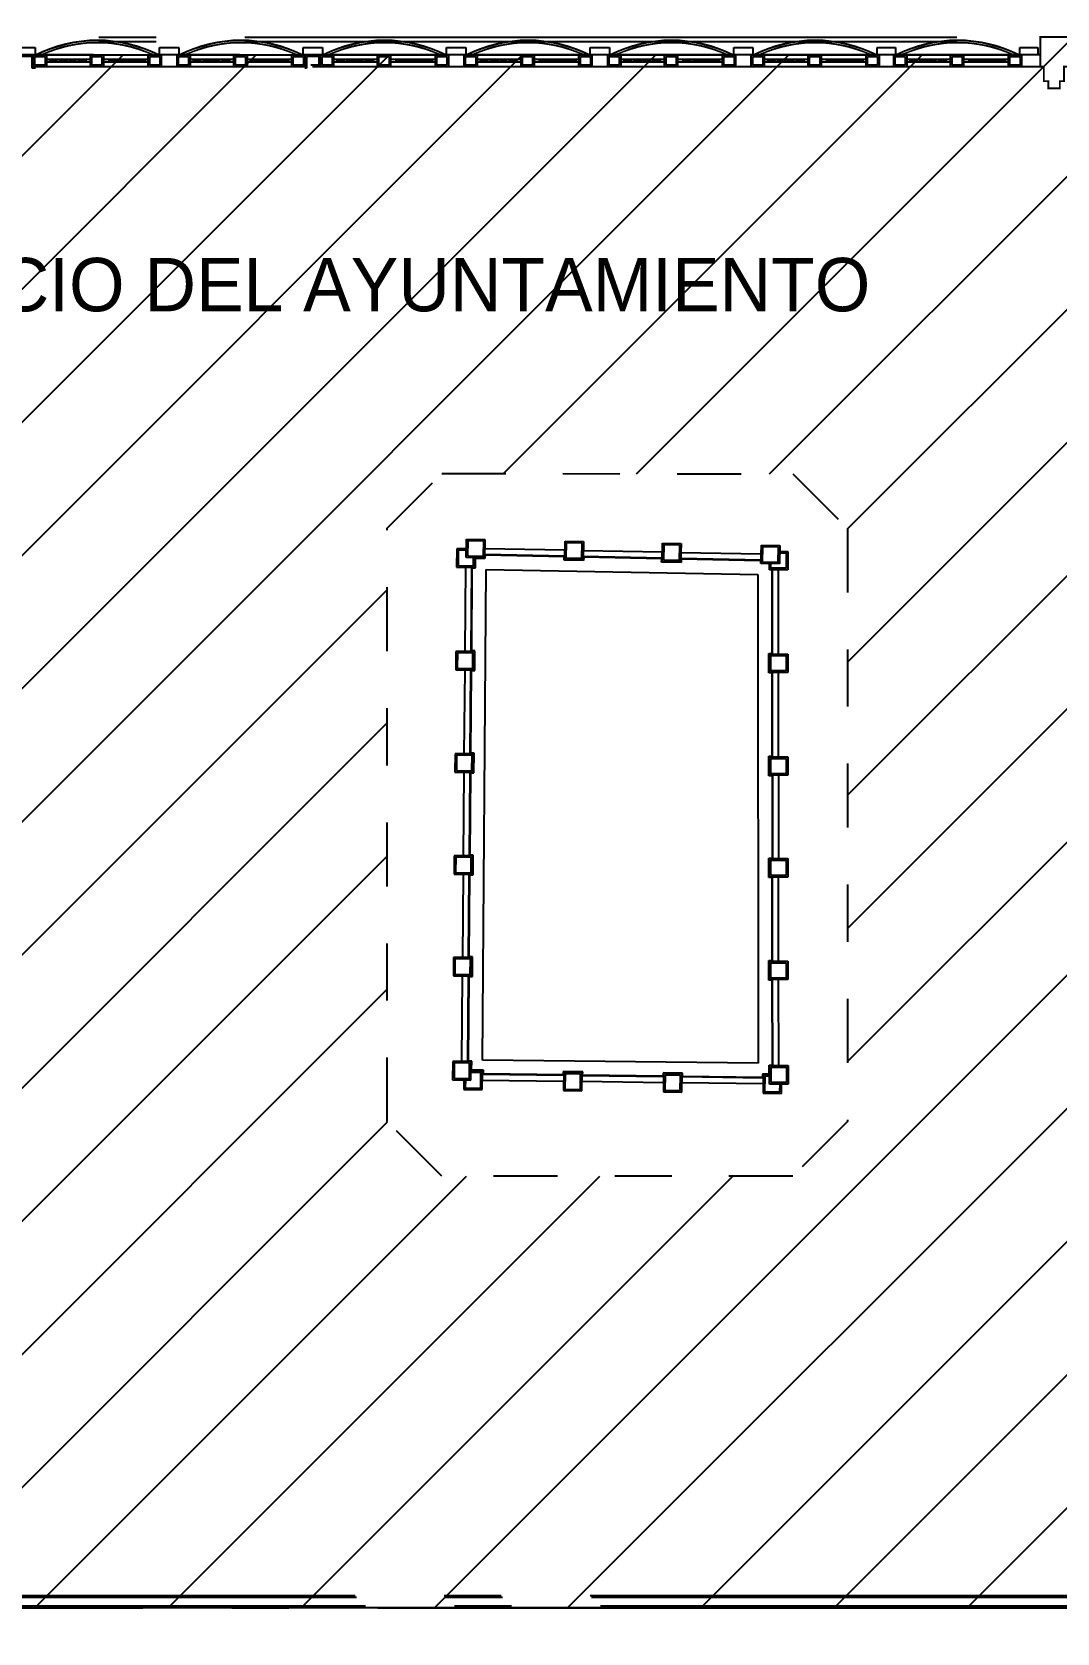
# Model space of a CAD drawing. Header units: millimetres. Extents: x -90 to 45, y 1085 to 1175.
# Drawn here: x 34.999 to 36.796, y 1162.028 to 1164.835 of the extents above; entities that cross this region are included whole.
import ezdxf

# ---------------------------------------------------------------- set-up
doc = ezdxf.new("R2010")
doc.units = ezdxf.units.MM
doc.linetypes.add('ACAD_ISO04W100', pattern=[30, 24, -3, 0, -3])
doc.layers.add('010_Linea_pisos', color=254, linetype='Continuous', lineweight=5)
doc.layers.add('Herreria 0.03', color=147, linetype='Continuous', lineweight=15)
doc.layers.add('CUADRO DE DATOS', color=254, linetype='Continuous')
doc.layers.add('Eje', color=30, linetype='ACAD_ISO04W100')
doc.styles.get("Standard").update_dxf_attribs({"font": 'STENCIL.TTF', "height": 0.1})

# ---------------------------------------------------------------- blocks, each defined once
blk = doc.blocks.new('A$C7F1310CC')
at = {"layer": '010_Linea_pisos'}
blk.add_arc((0.015, -4.139), 4.639, 63.1535, 116.8465, dxfattribs=at)
at = {"layer": 'Herreria 0.03'}
for radius, start, end in [(4.629, 63.3991, 116.6009), (4.609, 63.8999, 116.1001), (4.559, 65.2134, 114.7866), (4.539, 65.7658, 114.2342)]:
    blk.add_arc((0.015, -4.139), radius, start, end, dxfattribs=at)
blk = doc.blocks.new('A$C10E761AF')
at = {"layer": '010_Linea_pisos'}
blk.add_arc((0.015, -4.139), 4.639, 63.1535, 116.8465, dxfattribs=at)
at = {"layer": 'Herreria 0.03'}
for radius, start, end in [(4.629, 63.3991, 116.6009), (4.609, 63.8999, 116.1001), (4.559, 65.2134, 114.7866), (4.539, 65.7658, 114.2342)]:
    blk.add_arc((0.015, -4.139), radius, start, end, dxfattribs=at)
blk = doc.blocks.new('A$C693D5D58')
at = {"layer": '010_Linea_pisos'}
blk.add_arc((0.015, -4.139), 4.639, 63.1535, 116.8465, dxfattribs=at)
at = {"layer": 'Herreria 0.03'}
for radius, start, end in [(4.629, 63.3991, 116.6009), (4.609, 63.8999, 116.1001), (4.559, 65.2134, 114.7866), (4.539, 65.7658, 114.2342)]:
    blk.add_arc((0.015, -4.139), radius, start, end, dxfattribs=at)
blk = doc.blocks.new('A$C37654214')
at = {"layer": '010_Linea_pisos'}
blk.add_arc((0.015, -4.139), 4.639, 63.1535, 116.8465, dxfattribs=at)
at = {"layer": 'Herreria 0.03'}
for radius, start, end in [(4.629, 63.3991, 116.6009), (4.609, 63.8999, 116.1001), (4.559, 65.2134, 114.7866), (4.539, 65.7658, 114.2342)]:
    blk.add_arc((0.015, -4.139), radius, start, end, dxfattribs=at)
blk = doc.blocks.new('A$C63B7552E')
at = {"layer": '010_Linea_pisos'}
blk.add_arc((0.015, -4.139), 4.639, 63.1535, 116.8465, dxfattribs=at)
at = {"layer": 'Herreria 0.03'}
for radius, start, end in [(4.629, 63.3991, 116.6009), (4.609, 63.8999, 116.1001), (4.559, 65.2134, 114.7866), (4.539, 65.7658, 114.2342)]:
    blk.add_arc((0.015, -4.139), radius, start, end, dxfattribs=at)
blk = doc.blocks.new('A$C6B596013')
at = {"layer": '010_Linea_pisos'}
blk.add_arc((0.015, -4.139), 4.639, 63.1535, 116.8465, dxfattribs=at)
at = {"layer": 'Herreria 0.03'}
for radius, start, end in [(4.629, 63.3991, 116.6009), (4.609, 63.8999, 116.1001), (4.559, 65.2134, 114.7866), (4.539, 65.7658, 114.2342)]:
    blk.add_arc((0.015, -4.139), radius, start, end, dxfattribs=at)
blk = doc.blocks.new('A$C375E3F83')
at = {"layer": '010_Linea_pisos'}
blk.add_arc((0.015, -4.139), 4.639, 63.1535, 116.8465, dxfattribs=at)
at = {"layer": 'Herreria 0.03'}
for radius, start, end in [(4.629, 63.3991, 116.6009), (4.609, 63.8999, 116.1001), (4.559, 65.2134, 114.7866), (4.539, 65.7658, 114.2342)]:
    blk.add_arc((0.015, -4.139), radius, start, end, dxfattribs=at)
blk = doc.blocks.new('A$C7E357825')
at = {"layer": 'Eje'}
h = blk.add_hatch(dxfattribs=at)
h.set_pattern_fill('ANSI31', color=256, style=0)
h.set_pattern_definition([(45, (-419.9283, -1165.1976), (-2.245064, 2.245064), [])])
h.paths.add_polyline_path([(90.943, 0), (90.943, 51.238), (90.943, 51.476), (91.094, 51.476), (91.094, 51.961), (91.215, 51.961), (91.215, 52.965), (90.208, 52.968), (90.208, 52.847), (89.723, 52.847), (89.723, 52.696), (89.485, 52.696), (83.502, 52.696), (83.214, 52.696), (83.214, 52.847), (82.728, 52.847), (82.728, 52.968), (81.722, 52.965), (81.722, 52.361), (22.986, 52.361), (22.986, 52.965), (21.979, 52.965), (21.979, 52.847), (21.494, 52.847), (21.494, 52.696), (21.256, 52.696), (15.174, 52.696), (14.936, 52.696), (14.936, 52.847), (14.451, 52.847), (14.451, 52.965), (13.444, 52.968), (13.444, 51.961), (13.565, 51.961), (13.565, 51.476), (13.717, 51.476), (13.717, 51.238), (13.717, 45.826), (13.565, 45.826), (13.565, 45.341), (13.444, 45.341), (13.444, 44.335), (13.704, 44.335), (13.704, 16.033), (22.323, 16.033), (22.323, 11.707), (27.468, 11.707), (27.468, 0)])
h.paths.add_polyline_path([(75.223, 36.395), (75.223, 16.392), (73.38, 14.552), (61.551, 14.55), (59.705, 16.393), (59.705, 36.407), (61.546, 38.245), (73.379, 38.236)], flags=16)
h.paths.add_polyline_path([(44.987, 36.418), (44.987, 16.414), (43.144, 14.574), (31.316, 14.572), (29.469, 16.415), (29.469, 36.429), (31.31, 38.267), (43.143, 38.258)], flags=16)
for p, q in [((22.986, 52.965), (81.722, 52.965)), ((22.986, 52.815), (81.722, 52.815)), ((47.728, 52.311), (47.298, 52.311)), ((47.728, 51.911), (47.728, 52.311)), ((47.84, 51.911), (47.728, 51.911)), ((48.322, 52.201), (48.322, 52.121)), ((48.912, 52.201), (48.912, 52.161)), ((48.952, 52.161), (48.912, 52.161)), ((48.952, 52.161), (48.952, 52.121)), ((49.547, 52.201), (49.547, 52.121)), ((50.313, 52.201), (50.313, 52.121)), ((50.344, 52.166), (50.344, 52.201)), ((50.344, 52.156), (50.344, 52.121)), ((50.589, 52.166), (50.639, 52.166)), ((50.639, 52.156), (50.589, 52.156)), ((50.884, 52.166), (50.909, 52.166)), ((50.909, 52.201), (50.909, 52.161)), ((50.949, 52.161), (50.909, 52.161)), ((50.949, 52.161), (50.949, 52.121)), ((50.974, 52.156), (50.949, 52.156)), ((50.974, 52.166), (50.974, 52.201)), ((51.219, 52.166), (51.269, 52.166)), ((51.269, 52.156), (51.219, 52.156)), ((51.514, 52.166), (51.514, 52.201)), ((51.514, 52.156), (51.514, 52.121)), ((51.539, 52.201), (51.539, 52.121)), ((52.618, 51.961), (52.088, 51.961)), ((53.162, 52.201), (53.162, 52.121)), ((53.752, 52.201), (53.752, 52.161)), ((53.792, 52.161), (53.752, 52.161)), ((53.792, 52.161), (53.792, 52.121)), ((54.387, 52.201), (54.387, 52.121)), ((55.153, 52.201), (55.153, 52.121)), ((55.184, 52.166), (55.184, 52.201)), ((55.184, 52.156), (55.184, 52.121)), ((55.429, 52.166), (55.479, 52.166)), ((55.479, 52.156), (55.429, 52.156)), ((55.724, 52.166), (55.749, 52.166)), ((55.749, 52.201), (55.749, 52.161)), ((55.789, 52.161), (55.749, 52.161)), ((55.789, 52.161), (55.789, 52.121)), ((55.814, 52.156), (55.789, 52.156)), ((55.814, 52.166), (55.814, 52.201)), ((56.059, 52.166), (56.109, 52.166)), ((56.109, 52.156), (56.059, 52.156)), ((56.354, 52.166), (56.354, 52.201)), ((56.354, 52.156), (56.354, 52.121)), ((56.379, 52.201), (56.379, 52.121)), ((56.978, 51.911), (56.93, 51.911)), ((57.408, 52.311), (56.978, 52.311)), ((56.978, 52.311), (56.978, 51.911)), ((57.408, 52.011), (57.13, 52.011)), ((57.458, 51.961), (57.18, 51.961)), ((57.408, 52.011), (57.408, 52.311)), ((58.002, 52.201), (58.002, 52.121)), ((58.592, 52.201), (58.592, 52.161)), ((58.632, 52.161), (58.592, 52.161)), ((58.632, 52.161), (58.632, 52.121)), ((59.227, 52.201), (59.227, 52.121)), ((59.993, 52.201), (59.993, 52.121)), ((60.024, 52.166), (60.024, 52.201)), ((60.024, 52.156), (60.024, 52.121)), ((60.269, 52.166), (60.319, 52.166)), ((60.319, 52.156), (60.269, 52.156)), ((60.564, 52.166), (60.589, 52.166)), ((60.589, 52.201), (60.589, 52.161)), ((60.629, 52.161), (60.589, 52.161)), ((60.629, 52.161), (60.629, 52.121)), ((60.654, 52.156), (60.629, 52.156)), ((60.654, 52.166), (60.654, 52.201)), ((60.899, 52.166), (60.949, 52.166)), ((60.949, 52.156), (60.899, 52.156)), ((61.194, 52.166), (61.194, 52.201)), ((61.194, 52.156), (61.194, 52.121)), ((61.219, 52.201), (61.219, 52.121)), ((62.398, 52.361), (61.768, 52.361)), ((62.298, 51.961), (61.768, 51.961)), ((62.842, 52.201), (62.842, 52.121)), ((63.432, 52.201), (63.432, 52.161)), ((63.472, 52.161), (63.432, 52.161)), ((63.472, 52.161), (63.472, 52.121)), ((64.067, 52.201), (64.067, 52.121)), ((64.833, 52.201), (64.833, 52.121)), ((64.864, 52.166), (64.864, 52.201)), ((64.864, 52.156), (64.864, 52.121)), ((65.109, 52.166), (65.159, 52.166)), ((65.159, 52.156), (65.109, 52.156)), ((65.404, 52.166), (65.429, 52.166)), ((65.429, 52.201), (65.429, 52.161)), ((65.469, 52.161), (65.429, 52.161)), ((65.469, 52.161), (65.469, 52.121)), ((65.494, 52.156), (65.469, 52.156)), ((65.494, 52.166), (65.494, 52.201)), ((65.739, 52.166), (65.789, 52.166)), ((65.789, 52.156), (65.739, 52.156)), ((66.034, 52.166), (66.034, 52.201)), ((66.034, 52.156), (66.034, 52.121)), ((66.059, 52.201), (66.059, 52.121)), ((67.238, 52.361), (66.608, 52.361)), ((67.138, 51.961), (66.608, 51.961)), ((67.682, 52.201), (67.682, 52.121)), ((68.272, 52.201), (68.272, 52.161)), ((68.312, 52.161), (68.272, 52.161)), ((68.312, 52.161), (68.312, 52.121)), ((68.907, 52.201), (68.907, 52.121)), ((69.673, 52.201), (69.673, 52.121)), ((69.704, 52.166), (69.704, 52.201)), ((69.704, 52.156), (69.704, 52.121)), ((70.244, 52.166), (70.269, 52.166)), ((70.269, 52.201), (70.269, 52.161)), ((70.309, 52.161), (70.269, 52.161)), ((70.309, 52.161), (70.309, 52.121)), ((70.334, 52.156), (70.309, 52.156)), ((70.334, 52.166), (70.334, 52.201)), ((70.579, 52.166), (70.629, 52.166)), ((70.629, 52.156), (70.579, 52.156)), ((70.874, 52.166), (70.874, 52.201)), ((70.874, 52.156), (70.874, 52.121)), ((70.899, 52.201), (70.899, 52.121)), ((72.078, 52.361), (71.448, 52.361)), ((71.978, 51.961), (71.448, 51.961)), ((72.522, 52.201), (72.522, 52.121)), ((73.112, 52.201), (73.112, 52.161)), ((73.152, 52.161), (73.112, 52.161)), ((73.152, 52.161), (73.152, 52.121)), ((73.747, 52.201), (73.747, 52.121)), ((74.513, 52.201), (74.513, 52.121)), ((74.544, 52.166), (74.544, 52.201)), ((74.544, 52.156), (74.544, 52.121)), ((74.789, 52.166), (74.839, 52.166)), ((74.839, 52.156), (74.789, 52.156)), ((75.084, 52.166), (75.109, 52.166)), ((75.109, 52.201), (75.109, 52.161)), ((75.149, 52.161), (75.109, 52.161)), ((75.149, 52.161), (75.149, 52.121)), ((75.174, 52.156), (75.149, 52.156)), ((75.174, 52.166), (75.174, 52.201)), ((75.419, 52.166), (75.469, 52.166)), ((75.469, 52.156), (75.419, 52.156)), ((75.714, 52.166), (75.714, 52.201)), ((75.714, 52.156), (75.714, 52.121)), ((75.739, 52.201), (75.739, 52.121)), ((76.781, 51.961), (76.288, 51.961)), ((77.325, 52.201), (77.325, 52.121)), ((77.915, 52.201), (77.915, 52.161)), ((77.955, 52.161), (77.915, 52.161)), ((77.955, 52.161), (77.955, 52.121)), ((78.551, 52.201), (78.551, 52.121)), ((79.317, 52.201), (79.317, 52.121)), ((79.347, 52.166), (79.347, 52.201)), ((79.347, 52.156), (79.347, 52.121)), ((79.592, 52.166), (79.642, 52.166)), ((79.642, 52.156), (79.592, 52.156)), ((79.887, 52.166), (79.912, 52.166)), ((79.912, 52.201), (79.912, 52.161)), ((79.952, 52.161), (79.912, 52.161)), ((79.952, 52.161), (79.952, 52.121)), ((79.977, 52.156), (79.952, 52.156)), ((79.977, 52.166), (79.977, 52.201)), ((80.222, 52.166), (80.272, 52.166)), ((80.272, 52.156), (80.222, 52.156)), ((80.517, 52.166), (80.517, 52.201)), ((80.517, 52.156), (80.517, 52.121)), ((80.542, 52.201), (80.542, 52.121)), ((81.843, 51.961), (81.091, 51.961)), ((81.722, 52.361), (81.644, 52.361)), ((65.694, 35.656), (62.995, 35.711)), ((68.983, 35.589), (66.314, 35.643)), ((65.69, 35.456), (62.991, 35.511)), ((65.67, 35.437), (63.01, 35.491)), ((68.979, 35.389), (66.31, 35.443)), ((68.959, 35.369), (66.329, 35.423)), ((72.309, 35.321), (69.599, 35.376)), ((72.313, 35.521), (69.603, 35.576)), ((72.288, 35.301), (69.619, 35.356)), ((62.332, 32.246), (62.354, 35.086)), ((62.532, 32.245), (62.554, 35.085)), ((62.552, 32.265), (62.574, 35.065)), ((62.916, 18.468), (63.044, 35.015)), ((63.044, 35.015), (72.205, 34.842)), ((72.205, 34.842), (72.216, 18.358)), ((72.679, 32.18), (72.679, 34.98)), ((72.699, 32.16), (72.699, 35)), ((72.899, 32.16), (72.899, 35)), ((62.304, 28.796), (62.327, 31.626)), ((62.504, 28.795), (62.527, 31.625)), ((62.524, 28.815), (62.547, 31.605)), ((72.679, 28.71), (72.679, 31.52)), ((72.699, 28.69), (72.699, 31.54)), ((72.899, 28.69), (72.899, 31.54)), ((62.277, 25.357), (62.299, 28.176)), ((62.477, 25.355), (62.499, 28.175)), ((62.497, 25.375), (62.519, 28.155)), ((72.679, 28.05), (72.679, 25.28)), ((72.699, 25.26), (72.699, 28.07)), ((72.699, 28.07), (72.699, 25.26)), ((72.899, 28.07), (72.899, 25.26)), ((62.25, 21.927), (62.272, 24.737)), ((62.45, 21.925), (62.472, 24.735)), ((62.47, 21.945), (62.492, 24.715)), ((72.679, 21.82), (72.679, 24.62)), ((72.699, 21.8), (72.699, 24.64)), ((72.899, 21.8), (72.899, 24.64)), ((62.222, 18.417), (62.245, 21.307)), ((62.422, 18.415), (62.445, 21.305)), ((62.442, 18.435), (62.465, 21.285)), ((72.689, 18.3), (72.679, 21.16)), ((72.709, 18.28), (72.699, 21.18)), ((72.909, 18.28), (72.899, 21.18)), ((72.216, 18.358), (62.916, 18.468)), ((65.653, 17.947), (62.913, 17.982)), ((65.654, 17.968), (62.934, 18.002)), ((69.023, 17.905), (66.273, 17.94)), ((69.003, 17.925), (66.293, 17.959)), ((72.383, 17.862), (69.643, 17.897)), ((72.363, 17.883), (69.663, 17.917)), ((72.579, 17.989), (72.363, 17.992)), ((72.363, 17.992), (72.363, 17.883)), ((65.651, 17.747), (62.911, 17.782)), ((69.02, 17.705), (66.271, 17.74)), ((72.38, 17.662), (69.64, 17.697)), ((90.943, 0), (27.468, 0)), ((90.893, 0.05), (27.518, 0.05)), ((90.593, 0.35), (27.818, 0.35)), ((90.543, 0.4), (27.868, 0.4))]:
    blk.add_line(p, q, dxfattribs=at)
at = {"layer": 'Eje', "ltscale": 0.05}
for p, q in [((48.218, 52.361), (49.697, 52.361)), ((49.697, 52.201), (48.218, 52.201)), ((49.697, 52.121), (48.218, 52.121)), ((49.697, 51.961), (48.218, 51.961)), ((50.137, 52.361), (51.648, 52.361)), ((51.648, 52.201), (50.137, 52.201)), ((51.648, 52.201), (50.137, 52.201)), ((51.648, 52.121), (50.137, 52.121)), ((51.648, 52.121), (50.137, 52.121)), ((51.648, 51.961), (50.137, 51.961)), ((53.058, 52.361), (54.537, 52.361)), ((54.537, 52.201), (53.058, 52.201)), ((54.537, 52.121), (53.058, 52.121)), ((54.537, 51.961), (53.058, 51.961)), ((54.977, 52.361), (56.488, 52.361)), ((56.488, 52.201), (54.977, 52.201)), ((56.488, 52.201), (54.977, 52.201)), ((56.488, 52.121), (54.977, 52.121)), ((56.488, 52.121), (54.977, 52.121)), ((56.488, 51.961), (54.977, 51.961)), ((57.898, 52.361), (59.377, 52.361)), ((59.377, 52.201), (57.898, 52.201)), ((59.377, 52.121), (57.898, 52.121)), ((59.377, 51.961), (57.898, 51.961)), ((59.817, 52.361), (61.328, 52.361)), ((61.328, 52.201), (59.817, 52.201)), ((61.328, 52.201), (59.817, 52.201)), ((61.328, 52.121), (59.817, 52.121)), ((61.328, 52.121), (59.817, 52.121)), ((61.328, 51.961), (59.817, 51.961)), ((62.738, 52.361), (64.217, 52.361)), ((64.217, 52.201), (62.738, 52.201)), ((64.217, 52.121), (62.738, 52.121)), ((64.217, 51.961), (62.738, 51.961)), ((64.657, 52.361), (66.168, 52.361)), ((66.168, 52.201), (64.657, 52.201)), ((66.168, 52.201), (64.657, 52.201)), ((66.168, 52.121), (64.657, 52.121)), ((66.168, 52.121), (64.657, 52.121)), ((66.168, 51.961), (64.657, 51.961)), ((67.578, 52.361), (69.057, 52.361)), ((69.057, 52.201), (67.578, 52.201)), ((69.057, 52.121), (67.578, 52.121)), ((69.057, 51.961), (67.578, 51.961)), ((69.497, 52.361), (71.008, 52.361)), ((71.008, 52.201), (69.497, 52.201)), ((71.008, 52.201), (69.497, 52.201)), ((71.008, 52.121), (69.497, 52.121)), ((71.008, 52.121), (69.497, 52.121)), ((71.008, 51.961), (69.497, 51.961)), ((72.418, 52.361), (73.897, 52.361)), ((73.897, 52.201), (72.418, 52.201)), ((73.897, 52.121), (72.418, 52.121)), ((73.897, 51.961), (72.418, 51.961)), ((74.337, 52.361), (75.848, 52.361)), ((75.848, 52.201), (74.337, 52.201)), ((75.848, 52.201), (74.337, 52.201)), ((75.848, 52.121), (74.337, 52.121)), ((75.848, 52.121), (74.337, 52.121)), ((75.848, 51.961), (74.337, 51.961)), ((77.221, 52.361), (78.7, 52.361)), ((78.7, 52.201), (77.221, 52.201)), ((78.7, 52.121), (77.221, 52.121)), ((78.7, 51.961), (77.221, 51.961)), ((79.14, 52.361), (80.651, 52.361)), ((80.651, 52.201), (79.14, 52.201)), ((80.651, 52.121), (79.14, 52.121)), ((80.651, 51.961), (79.14, 51.961))]:
    blk.add_line(p, q, dxfattribs=at)
at = {"layer": 'Eje'}
for points in [[(109.613, 0), (0, 0), (0, 91.215), (109.613, 91.215)], [(47.837, 52.361), (47.188, 52.361), (47.188, 52.611), (47.837, 52.611)], [(52.677, 52.361), (52.028, 52.361), (52.028, 52.611), (52.677, 52.611)], [(57.517, 52.361), (56.868, 52.361), (56.868, 52.611), (57.517, 52.611)], [(62.357, 52.361), (61.708, 52.361), (61.708, 52.611), (62.357, 52.611)], [(67.197, 52.361), (66.548, 52.361), (66.548, 52.611), (67.197, 52.611)], [(72.037, 52.361), (71.388, 52.361), (71.388, 52.611), (72.037, 52.611)], [(76.228, 52.611), (76.841, 52.611), (76.841, 52.361), (76.228, 52.361)], [(81.031, 52.611), (81.644, 52.611), (81.644, 52.361), (81.031, 52.361)], [(47.778, 52.361), (48.218, 52.361), (48.218, 51.961), (47.778, 51.961)], [(47.828, 52.311), (48.168, 52.311), (48.168, 52.011), (47.828, 52.011)], [(48.347, 52.166), (48.592, 52.166), (48.592, 52.156), (48.347, 52.156)], [(48.642, 52.166), (48.887, 52.166), (48.887, 52.156), (48.642, 52.156)], [(48.952, 52.201), (48.912, 52.201), (48.912, 52.206), (48.952, 52.206)], [(48.977, 52.166), (49.222, 52.166), (49.222, 52.156), (48.977, 52.156)], [(49.272, 52.166), (49.517, 52.166), (49.517, 52.156), (49.272, 52.156)], [(49.697, 52.361), (50.137, 52.361), (50.137, 51.961), (49.697, 51.961)], [(49.747, 52.311), (50.087, 52.311), (50.087, 52.011), (49.747, 52.011)], [(50.344, 52.166), (50.589, 52.166), (50.589, 52.156), (50.344, 52.156)], [(50.639, 52.166), (50.884, 52.166), (50.884, 52.156), (50.639, 52.156)], [(50.949, 52.201), (50.909, 52.201), (50.909, 52.206), (50.949, 52.206)], [(50.974, 52.166), (51.219, 52.166), (51.219, 52.156), (50.974, 52.156)], [(51.269, 52.166), (51.514, 52.166), (51.514, 52.156), (51.269, 52.156)], [(51.648, 52.361), (52.088, 52.361), (52.088, 51.961), (51.648, 51.961)], [(51.698, 52.311), (52.038, 52.311), (52.038, 52.011), (51.698, 52.011)], [(52.618, 52.361), (53.058, 52.361), (53.058, 51.961), (52.618, 51.961)], [(52.668, 52.311), (53.008, 52.311), (53.008, 52.011), (52.668, 52.011)], [(53.187, 52.166), (53.432, 52.166), (53.432, 52.156), (53.187, 52.156)], [(53.482, 52.166), (53.727, 52.166), (53.727, 52.156), (53.482, 52.156)], [(53.792, 52.201), (53.752, 52.201), (53.752, 52.206), (53.792, 52.206)], [(53.817, 52.166), (54.062, 52.166), (54.062, 52.156), (53.817, 52.156)], [(54.112, 52.166), (54.357, 52.166), (54.357, 52.156), (54.112, 52.156)], [(54.537, 52.361), (54.977, 52.361), (54.977, 51.961), (54.537, 51.961)], [(54.587, 52.311), (54.927, 52.311), (54.927, 52.011), (54.587, 52.011)], [(55.184, 52.166), (55.429, 52.166), (55.429, 52.156), (55.184, 52.156)], [(55.479, 52.166), (55.724, 52.166), (55.724, 52.156), (55.479, 52.156)], [(55.789, 52.201), (55.749, 52.201), (55.749, 52.206), (55.789, 52.206)], [(55.814, 52.166), (56.059, 52.166), (56.059, 52.156), (55.814, 52.156)], [(56.109, 52.166), (56.354, 52.166), (56.354, 52.156), (56.109, 52.156)], [(56.488, 52.361), (56.928, 52.361), (56.928, 51.961), (56.488, 51.961)], [(56.538, 52.311), (56.878, 52.311), (56.878, 52.011), (56.538, 52.011)], [(57.458, 52.361), (57.898, 52.361), (57.898, 51.961), (57.458, 51.961)], [(57.508, 52.311), (57.848, 52.311), (57.848, 52.011), (57.508, 52.011)], [(58.027, 52.166), (58.272, 52.166), (58.272, 52.156), (58.027, 52.156)], [(58.322, 52.166), (58.567, 52.166), (58.567, 52.156), (58.322, 52.156)], [(58.632, 52.201), (58.592, 52.201), (58.592, 52.206), (58.632, 52.206)], [(58.657, 52.166), (58.902, 52.166), (58.902, 52.156), (58.657, 52.156)], [(58.952, 52.166), (59.197, 52.166), (59.197, 52.156), (58.952, 52.156)], [(59.377, 52.361), (59.817, 52.361), (59.817, 51.961), (59.377, 51.961)], [(59.427, 52.311), (59.767, 52.311), (59.767, 52.011), (59.427, 52.011)], [(60.024, 52.166), (60.269, 52.166), (60.269, 52.156), (60.024, 52.156)], [(60.319, 52.166), (60.564, 52.166), (60.564, 52.156), (60.319, 52.156)], [(60.629, 52.201), (60.589, 52.201), (60.589, 52.206), (60.629, 52.206)], [(60.654, 52.166), (60.899, 52.166), (60.899, 52.156), (60.654, 52.156)], [(60.949, 52.166), (61.194, 52.166), (61.194, 52.156), (60.949, 52.156)], [(61.328, 52.361), (61.768, 52.361), (61.768, 51.961), (61.328, 51.961)], [(61.378, 52.311), (61.718, 52.311), (61.718, 52.011), (61.378, 52.011)], [(62.298, 52.361), (62.738, 52.361), (62.738, 51.961), (62.298, 51.961)], [(62.348, 52.311), (62.688, 52.311), (62.688, 52.011), (62.348, 52.011)], [(62.867, 52.166), (63.112, 52.166), (63.112, 52.156), (62.867, 52.156)], [(63.162, 52.166), (63.407, 52.166), (63.407, 52.156), (63.162, 52.156)], [(63.472, 52.201), (63.432, 52.201), (63.432, 52.206), (63.472, 52.206)], [(63.497, 52.166), (63.742, 52.166), (63.742, 52.156), (63.497, 52.156)], [(63.792, 52.166), (64.037, 52.166), (64.037, 52.156), (63.792, 52.156)], [(64.217, 52.361), (64.657, 52.361), (64.657, 51.961), (64.217, 51.961)], [(64.267, 52.311), (64.607, 52.311), (64.607, 52.011), (64.267, 52.011)], [(64.864, 52.166), (65.109, 52.166), (65.109, 52.156), (64.864, 52.156)], [(65.159, 52.166), (65.404, 52.166), (65.404, 52.156), (65.159, 52.156)], [(65.469, 52.201), (65.429, 52.201), (65.429, 52.206), (65.469, 52.206)], [(65.494, 52.166), (65.739, 52.166), (65.739, 52.156), (65.494, 52.156)], [(65.789, 52.166), (66.034, 52.166), (66.034, 52.156), (65.789, 52.156)], [(66.168, 52.361), (66.608, 52.361), (66.608, 51.961), (66.168, 51.961)], [(66.218, 52.311), (66.558, 52.311), (66.558, 52.011), (66.218, 52.011)], [(67.138, 52.361), (67.578, 52.361), (67.578, 51.961), (67.138, 51.961)], [(67.188, 52.311), (67.528, 52.311), (67.528, 52.011), (67.188, 52.011)], [(67.707, 52.166), (67.952, 52.166), (67.952, 52.156), (67.707, 52.156)], [(68.002, 52.166), (68.247, 52.166), (68.247, 52.156), (68.002, 52.156)], [(68.312, 52.201), (68.272, 52.201), (68.272, 52.206), (68.312, 52.206)], [(68.337, 52.166), (68.582, 52.166), (68.582, 52.156), (68.337, 52.156)], [(68.632, 52.166), (68.877, 52.166), (68.877, 52.156), (68.632, 52.156)], [(69.057, 52.361), (69.497, 52.361), (69.497, 51.961), (69.057, 51.961)], [(69.107, 52.311), (69.447, 52.311), (69.447, 52.011), (69.107, 52.011)], [(69.704, 52.166), (69.949, 52.166), (69.949, 52.156), (69.704, 52.156)], [(69.999, 52.166), (70.244, 52.166), (70.244, 52.156), (69.999, 52.156)], [(70.309, 52.201), (70.269, 52.201), (70.269, 52.206), (70.309, 52.206)], [(70.334, 52.166), (70.579, 52.166), (70.579, 52.156), (70.334, 52.156)], [(70.629, 52.166), (70.874, 52.166), (70.874, 52.156), (70.629, 52.156)], [(71.008, 52.361), (71.448, 52.361), (71.448, 51.961), (71.008, 51.961)], [(71.058, 52.311), (71.398, 52.311), (71.398, 52.011), (71.058, 52.011)], [(71.978, 52.361), (72.418, 52.361), (72.418, 51.961), (71.978, 51.961)], [(72.028, 52.311), (72.368, 52.311), (72.368, 52.011), (72.028, 52.011)], [(72.547, 52.166), (72.792, 52.166), (72.792, 52.156), (72.547, 52.156)], [(72.842, 52.166), (73.087, 52.166), (73.087, 52.156), (72.842, 52.156)], [(73.152, 52.201), (73.112, 52.201), (73.112, 52.206), (73.152, 52.206)], [(73.177, 52.166), (73.422, 52.166), (73.422, 52.156), (73.177, 52.156)], [(73.472, 52.166), (73.717, 52.166), (73.717, 52.156), (73.472, 52.156)], [(73.897, 52.361), (74.337, 52.361), (74.337, 51.961), (73.897, 51.961)], [(73.947, 52.311), (74.287, 52.311), (74.287, 52.011), (73.947, 52.011)], [(74.544, 52.166), (74.789, 52.166), (74.789, 52.156), (74.544, 52.156)], [(74.839, 52.166), (75.084, 52.166), (75.084, 52.156), (74.839, 52.156)], [(75.149, 52.201), (75.109, 52.201), (75.109, 52.206), (75.149, 52.206)], [(75.174, 52.166), (75.419, 52.166), (75.419, 52.156), (75.174, 52.156)], [(75.469, 52.166), (75.714, 52.166), (75.714, 52.156), (75.469, 52.156)], [(75.848, 52.361), (76.288, 52.361), (76.288, 51.961), (75.848, 51.961)], [(75.898, 52.311), (76.238, 52.311), (76.238, 52.011), (75.898, 52.011)], [(76.781, 52.361), (77.221, 52.361), (77.221, 51.961), (76.781, 51.961)], [(76.831, 52.311), (77.171, 52.311), (77.171, 52.011), (76.831, 52.011)], [(77.35, 52.166), (77.595, 52.166), (77.595, 52.156), (77.35, 52.156)], [(77.645, 52.166), (77.89, 52.166), (77.89, 52.156), (77.645, 52.156)], [(77.955, 52.201), (77.915, 52.201), (77.915, 52.206), (77.955, 52.206)], [(77.98, 52.166), (78.225, 52.166), (78.225, 52.156), (77.98, 52.156)], [(78.275, 52.166), (78.52, 52.166), (78.52, 52.156), (78.275, 52.156)], [(78.7, 52.361), (79.14, 52.361), (79.14, 51.961), (78.7, 51.961)], [(78.75, 52.311), (79.09, 52.311), (79.09, 52.011), (78.75, 52.011)], [(79.347, 52.166), (79.592, 52.166), (79.592, 52.156), (79.347, 52.156)], [(79.642, 52.166), (79.887, 52.166), (79.887, 52.156), (79.642, 52.156)], [(79.952, 52.201), (79.912, 52.201), (79.912, 52.206), (79.952, 52.206)], [(79.977, 52.166), (80.222, 52.166), (80.222, 52.156), (79.977, 52.156)], [(80.272, 52.166), (80.517, 52.166), (80.517, 52.156), (80.272, 52.156)], [(80.651, 52.361), (81.091, 52.361), (81.091, 51.961), (80.651, 51.961)], [(80.701, 52.311), (81.041, 52.311), (81.041, 52.011), (80.701, 52.011)], [(62.988, 35.401), (62.368, 35.414), (62.381, 36.034), (63.001, 36.021)], [(62.939, 35.452), (62.419, 35.463), (62.43, 35.983), (62.95, 35.972)], [(66.308, 35.334), (65.688, 35.346), (65.7, 35.966), (66.32, 35.953)], [(66.259, 35.385), (65.739, 35.395), (65.749, 35.915), (66.269, 35.904)], [(69.597, 35.266), (68.977, 35.279), (68.99, 35.899), (69.61, 35.886)], [(69.548, 35.317), (69.028, 35.328), (69.039, 35.848), (69.559, 35.837)], [(72.926, 35.198), (72.306, 35.211), (72.319, 35.831), (72.939, 35.818)], [(72.877, 35.249), (72.357, 35.26), (72.368, 35.78), (72.888, 35.769)], [(62.637, 31.624), (62.642, 32.244), (62.022, 32.249), (62.017, 31.629)], [(62.587, 31.674), (62.591, 32.194), (62.071, 32.198), (62.067, 31.678)], [(72.589, 31.54), (72.589, 32.16), (73.209, 32.16), (73.209, 31.54)], [(72.639, 31.59), (72.639, 32.11), (73.159, 32.11), (73.159, 31.59)], [(62.609, 28.174), (62.614, 28.794), (61.994, 28.799), (61.989, 28.179)], [(62.56, 28.224), (62.564, 28.744), (62.044, 28.749), (62.04, 28.229)], [(72.589, 28.07), (72.589, 28.69), (73.209, 28.69), (73.209, 28.07)], [(72.639, 28.12), (72.639, 28.64), (73.159, 28.64), (73.159, 28.12)], [(62.582, 24.734), (62.587, 25.354), (61.967, 25.359), (61.962, 24.739)], [(62.532, 24.785), (62.537, 25.305), (62.017, 25.309), (62.012, 24.789)], [(72.639, 24.69), (72.639, 25.21), (73.159, 25.21), (73.159, 24.69)], [(62.555, 21.304), (62.56, 21.924), (61.94, 21.929), (61.935, 21.309)], [(62.505, 21.355), (62.509, 21.875), (61.989, 21.879), (61.985, 21.359)], [(72.589, 21.18), (72.589, 21.8), (73.209, 21.8), (73.209, 21.18)], [(72.639, 21.23), (72.639, 21.75), (73.159, 21.75), (73.159, 21.23)], [(62.527, 17.794), (62.532, 18.414), (61.912, 18.419), (61.907, 17.799)], [(62.477, 17.845), (62.482, 18.365), (61.962, 18.369), (61.957, 17.849)], [(66.274, 18.05), (65.655, 18.057), (65.647, 17.438), (66.267, 17.43)], [(66.224, 18), (65.704, 18.007), (65.697, 17.487), (66.217, 17.48)], [(69.644, 18.007), (69.024, 18.015), (69.016, 17.395), (69.636, 17.387)], [(69.594, 17.958), (69.074, 17.964), (69.067, 17.444), (69.587, 17.438)], [(72.599, 17.66), (72.599, 18.28), (73.219, 18.28), (73.219, 17.66)], [(72.649, 17.71), (72.649, 18.23), (73.169, 18.23), (73.169, 17.71)]]:
    blk.add_lwpolyline(points, close=True, dxfattribs=at)
for points in [[(82.728, 52.968), (81.722, 52.965), (81.722, 52.361), (22.986, 52.361), (22.986, 52.965), (21.979, 52.965), (21.979, 52.847), (21.494, 52.847), (21.494, 52.696), (21.256, 52.696), (15.174, 52.696), (14.936, 52.696), (14.936, 52.847), (14.451, 52.847), (14.451, 52.965), (13.444, 52.968)], [(13.704, 16.033), (22.323, 16.033), (22.323, 11.707), (27.468, 11.707), (27.468, 0), (90.943, 0)], [(62.374, 35.706), (62.049, 35.709), (62.044, 35.089), (62.664, 35.084), (62.667, 35.408)], [(62.373, 35.656), (62.099, 35.658), (62.094, 35.138), (62.614, 35.134), (62.617, 35.409)], [(62.574, 35.065), (62.684, 35.064), (62.686, 35.375)], [(63.01, 35.491), (62.998, 35.381), (62.686, 35.375)], [(66.329, 35.423), (66.327, 35.313), (65.667, 35.327), (65.67, 35.437)], [(69.619, 35.356), (69.616, 35.246), (68.957, 35.259), (68.959, 35.369)], [(72.935, 35.62), (73.209, 35.62), (73.209, 35), (72.589, 35), (72.589, 35.205)], [(72.934, 35.57), (73.159, 35.57), (73.159, 35.05), (72.639, 35.05), (72.639, 35.204)], [(62.547, 31.605), (62.657, 31.604), (62.662, 32.264), (62.552, 32.265)], [(72.679, 31.52), (72.569, 31.52), (72.569, 32.18), (72.679, 32.18)], [(62.519, 28.155), (62.629, 28.154), (62.634, 28.814), (62.524, 28.815)], [(72.679, 28.05), (72.569, 28.05), (72.569, 28.71), (72.679, 28.71)], [(62.492, 24.715), (62.602, 24.714), (62.607, 25.374), (62.497, 25.375)], [(72.679, 24.62), (72.569, 24.62), (72.569, 25.28), (72.679, 25.28)], [(72.589, 25.26), (73.209, 25.26), (73.209, 24.64), (72.589, 24.64), (72.589, 25.26)], [(62.465, 21.285), (62.575, 21.284), (62.58, 21.944), (62.47, 21.945)], [(72.679, 21.16), (72.569, 21.16), (72.569, 21.82), (72.679, 21.82)], [(62.55, 18.142), (62.552, 18.434), (62.442, 18.435)], [(62.291, 17.796), (62.287, 17.48), (62.907, 17.472), (62.915, 18.092), (62.529, 18.097)], [(62.341, 17.796), (62.338, 17.529), (62.858, 17.523), (62.864, 18.043), (62.529, 18.047)], [(62.55, 18.142), (62.934, 18.135), (62.934, 18.002)], [(66.293, 17.959), (66.295, 18.069), (65.635, 18.078), (65.633, 17.968)], [(69.663, 17.917), (69.664, 18.027), (69.004, 18.035), (69.003, 17.925)], [(72.599, 17.97), (72.384, 17.972), (72.376, 17.352), (72.996, 17.345), (73, 17.66)], [(72.599, 17.92), (72.433, 17.922), (72.427, 17.402), (72.947, 17.395), (72.95, 17.66)], [(72.579, 17.989), (72.579, 18.3), (72.689, 18.3)]]:
    blk.add_lwpolyline(points, dxfattribs=at)
at = {"layer": 'Eje', "const_width": 0.0654}
blk.add_lwpolyline([(82.184, 51.238), (82.382, 51.238), (82.382, 51.476), (82.521, 51.476), (82.521, 51.961), (82.728, 51.961), (82.728, 52.169), (83.214, 52.169), (83.214, 52.308), (83.452, 52.308), (83.452, 52.505), (83.452, 52.696), (83.214, 52.696), (83.214, 52.847), (82.728, 52.847), (82.728, 52.968), (81.722, 52.968), (81.722, 51.961), (81.843, 51.961), (81.843, 51.476), (81.994, 51.476), (81.994, 51.238)], close=True, dxfattribs=at)
at = {"layer": 'Eje', "ltscale": 0.09}
blk.add_lwpolyline([(75.223, 36.395), (75.223, 16.392), (73.38, 14.552), (61.551, 14.55), (59.705, 16.393), (59.705, 36.407), (61.546, 38.245), (73.379, 38.236)], close=True, dxfattribs=at)
at = {"layer": 'Eje'}
for name, p in [('A$C7F1310CC', (49.917, 52.361)), ('A$C10E761AF', (54.757, 52.361)), ('A$C693D5D58', (59.597, 52.361)), ('A$C37654214', (64.437, 52.361)), ('A$C63B7552E', (69.277, 52.361)), ('A$C6B596013', (74.117, 52.361)), ('A$C375E3F83', (78.92, 52.361))]:
    blk.add_blockref(name, p, dxfattribs=at)
at = {"layer": 'Eje', "insert": (52.387, 45.516), "char_height": 1.8, "width": 51.0511, "attachment_point": 2}
blk.add_mtext('ANTIGUO PALACIO DEL AYUNTAMIENTO', dxfattribs=at)

msp = doc.modelspace()

# ---------------------------------------------------------------- linework, layer by layer
at = {"layer": 'CUADRO DE DATOS'}
msp.add_lwpolyline([(-79.8722, 1173.5014), (34.1278, 1173.5014, -0.414214), (43.1278, 1164.5014), (43.1278, 1095.5014, -0.414214), (34.1278, 1086.5014), (-79.8722, 1086.5014, -0.414214), (-88.8722, 1095.5014), (-88.8722, 1164.5014, -0.414214)], format="xyb", close=True, dxfattribs=at)
msp.add_lwpolyline([(22.4327, 1141.9002), (22.4327, 1170.3527), (34.3653, 1170.3527, -0.414214), (41.1153, 1163.6027), (41.1153, 1096.4973, -0.414214), (34.3653, 1089.7473), (22.4327, 1089.7473), (22.4327, 1141.9002)], format="xyb", dxfattribs=at)

# ---------------------------------------------------------------- block references
at = {"layer": 'Eje', "xscale": 0.05200108193952246, "yscale": 0.05200108193957931, "zscale": 0.05200108193950433}
msp.add_blockref('A$C7E357825', (32.5168, 1162.0722), dxfattribs=at)

doc.saveas('drawing.dxf')
